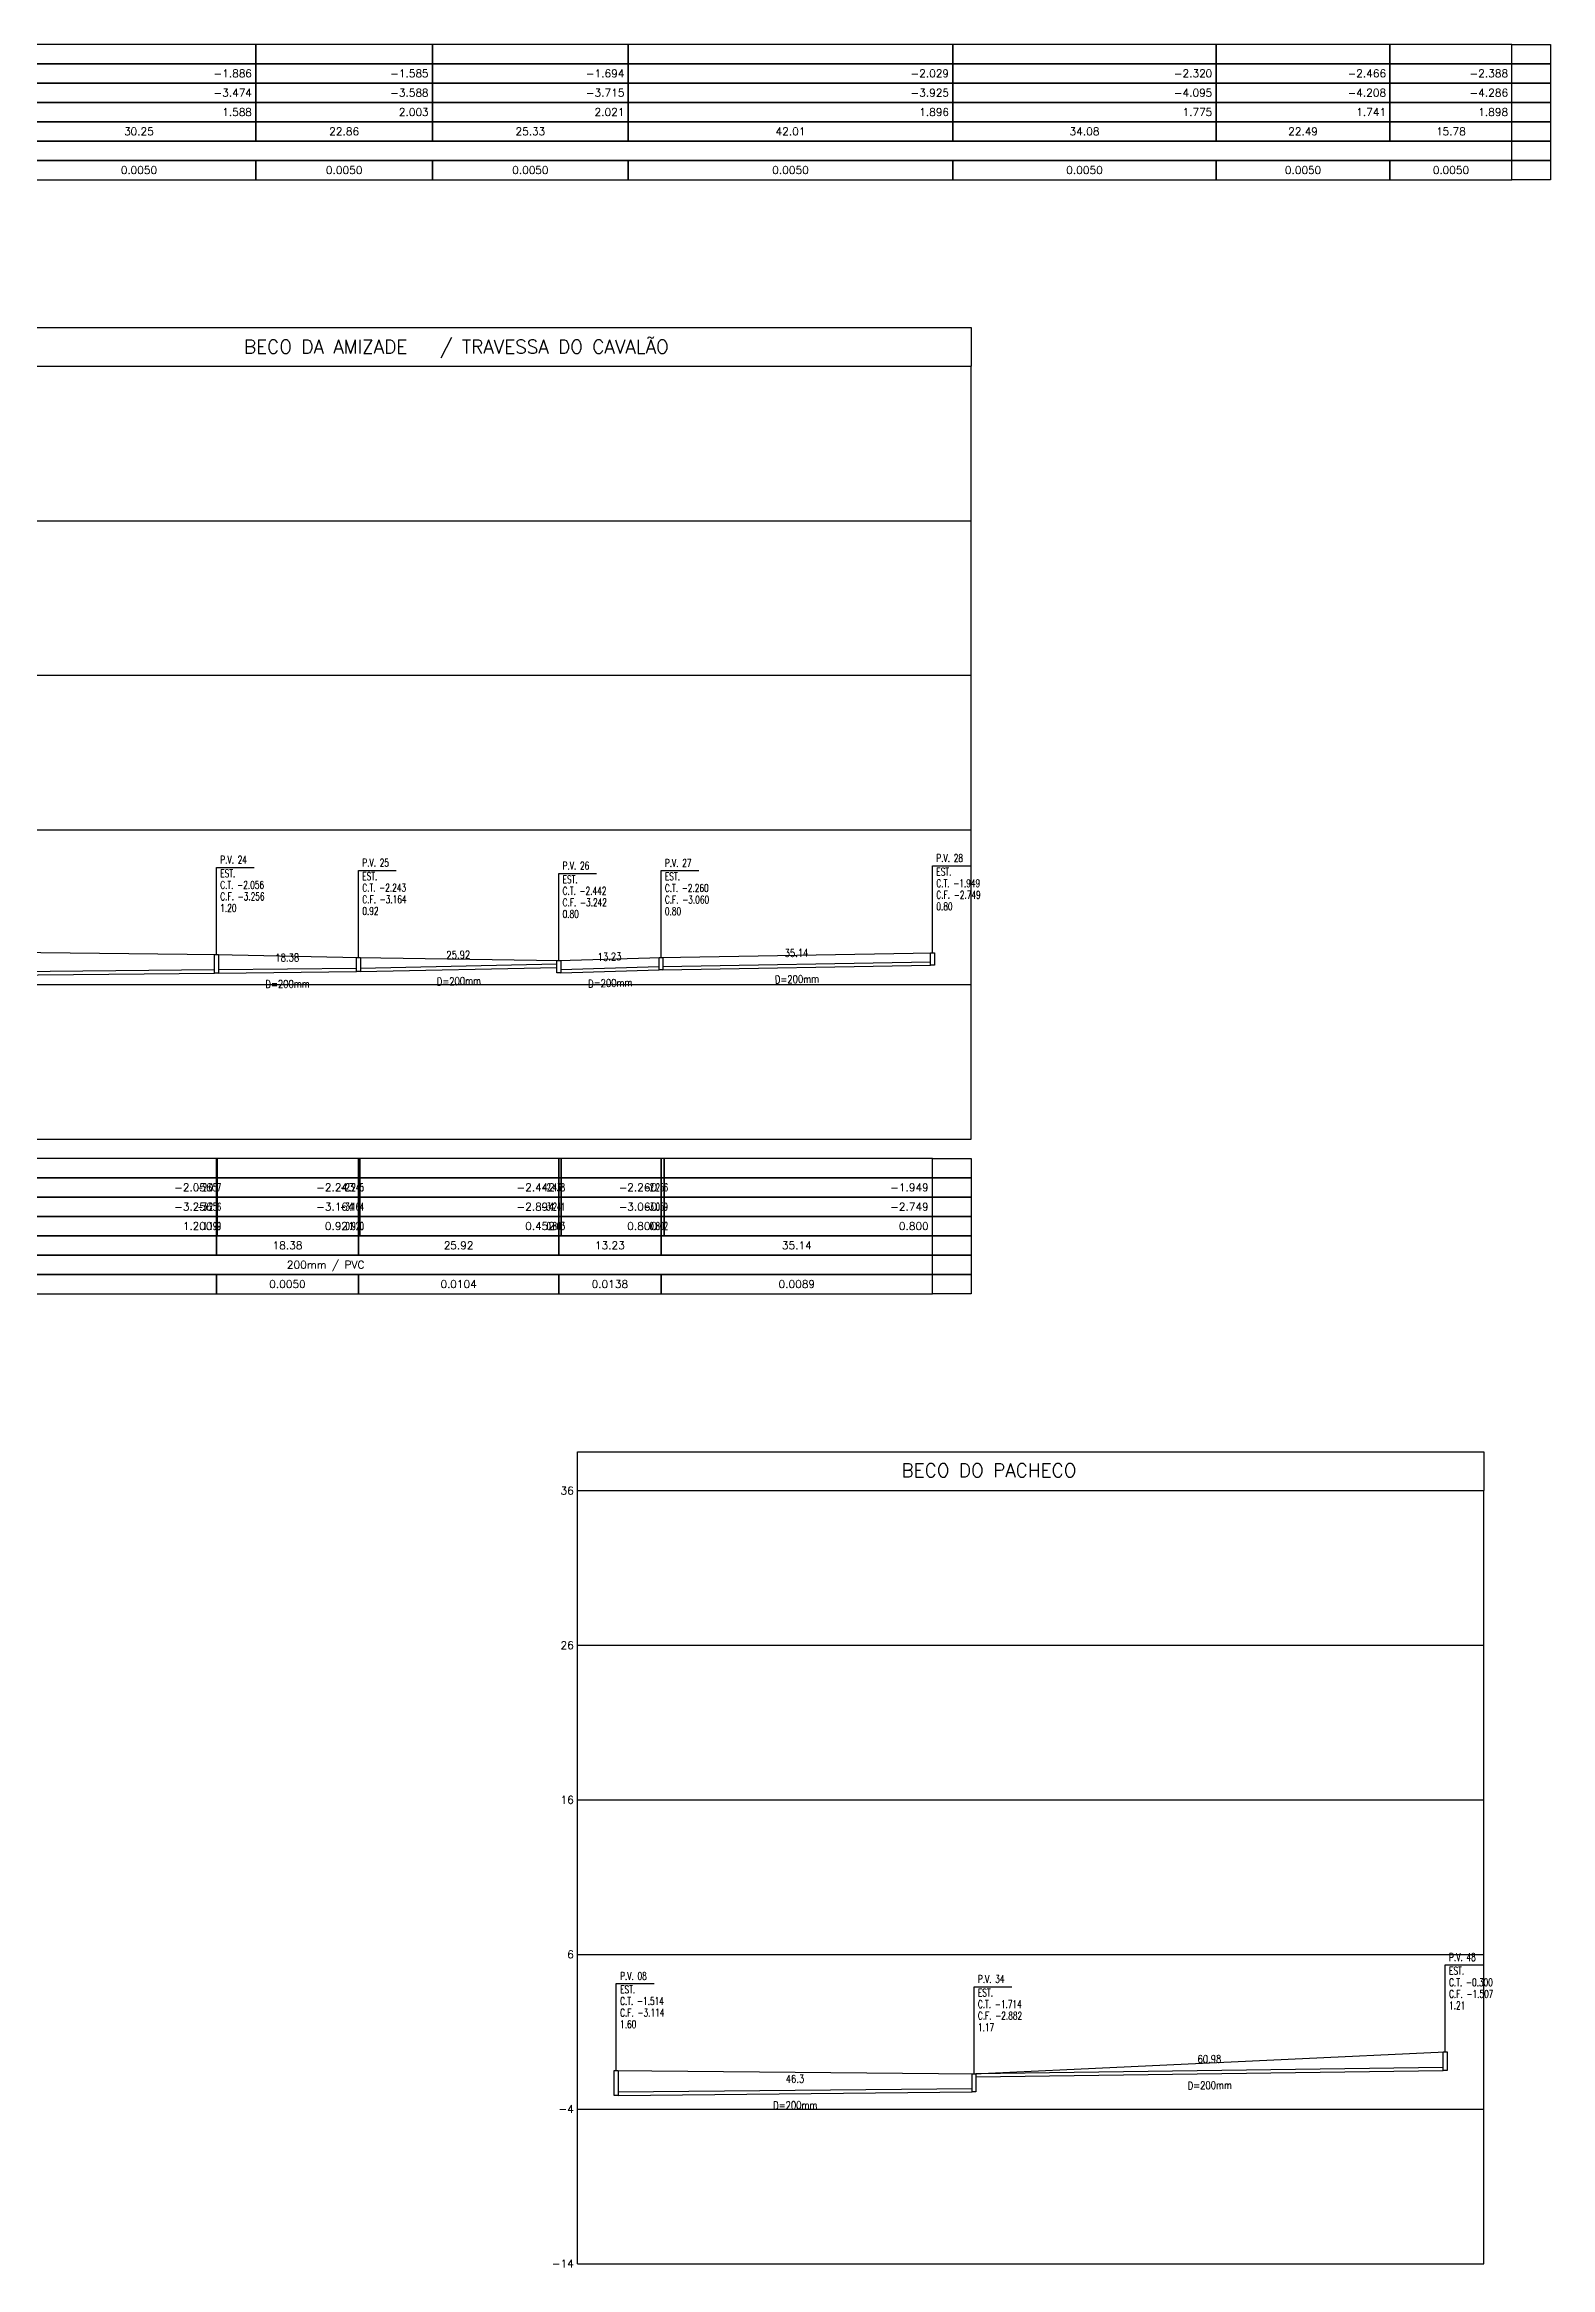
# Model space of a CAD drawing. Extents: x -44 to 14114764, y -20 to 289527804.
# Drawn here: x 359383.4 to 359578.4, y 7353735.8 to 7354023.4 of the extents above; entities that cross this region are included whole.
import ezdxf
from ezdxf.enums import TextEntityAlignment as Align

# ---------------------------------------------------------------- set-up
doc = ezdxf.new("R2010")
doc.units = 0
for name, color, linetype in [('PS_IND_COMPRIMENTO', 7, 'Continuous'), ('PS_IND_DIAMETRO', 7, 'Continuous'), ('PS_PERFIL_CAIXAS', 7, 'Continuous'), ('PS_PERFIL_COTA_LIN', 7, 'Continuous'), ('PS_PERFIL_COTA_TXT', 5, 'Continuous'), ('PS_PERFIL_GRADE', 8, 'Continuous'), ('PS_PERFIL_TERRENO', 3, 'Continuous'), ('PS_PERFIL_TITULOS', 5, 'Continuous'), ('PS_PERFIL_TUBO', 7, 'Continuous'), ('PS_PONTOS_IDENTIFICACAO_LIN', 7, 'Continuous'), ('PS_PONTOS_IDENTIFICACAO_TXT', 7, 'Continuous')]:
    doc.layers.add(name, color=color, linetype=linetype)
doc.styles.add('ROMANS', font='ROMANS.shx', dxfattribs={"height": 2})

# ---------------------------------------------------------------- blocks, each defined once
blk = doc.blocks.new('*U7')
at = {"layer": 'PS_PERFIL_GRADE', "linetype": 'Continuous'}
for p, q in [((0, 0), (0, 100)), ((0, 100), (167.08, 100)), ((167.08, 0), (167.08, 100)), ((0, 80), (167.08, 80)), ((0, 60), (167.08, 60)), ((0, 40), (167.08, 40)), ((0, 20), (167.08, 20)), ((0, 0), (167.08, 0))]:
    blk.add_line(p, q, dxfattribs=at)
blk.add_lwpolyline([(0, 100), (0, 105), (167.08, 105), (167.08, 100)], dxfattribs=at)
at = {"layer": 'PS_PERFIL_GRADE', "style": 'ROMANS'}
for s, p in [('36', (-0.5, 100)), ('26', (-0.5, 80)), ('16', (-0.5, 60)), ('6', (-0.5, 40)), ('-4', (-0.5, 20)), ('-14', (-0.5, 0))]:
    blk.add_text(s, height=1, dxfattribs=at).set_placement(p, align=Align.MIDDLE_RIGHT)
blk = doc.blocks.new('*U11')
at = {"layer": 'PS_PERFIL_GRADE', "linetype": 'Continuous'}
for p, q in [((0, 0), (0, 100)), ((0, 100), (117.28, 100)), ((117.28, 0), (117.28, 100)), ((0, 80), (117.28, 80)), ((0, 60), (117.28, 60)), ((0, 40), (117.28, 40)), ((0, 20), (117.28, 20)), ((0, 0), (117.28, 0))]:
    blk.add_line(p, q, dxfattribs=at)
blk.add_lwpolyline([(0, 100), (0, 105), (117.28, 105), (117.28, 100)], dxfattribs=at)
at = {"layer": 'PS_PERFIL_GRADE', "style": 'ROMANS'}
for s, p in [('36', (-0.5, 100)), ('26', (-0.5, 80)), ('16', (-0.5, 60)), ('6', (-0.5, 40)), ('-4', (-0.5, 20)), ('-14', (-0.5, 0))]:
    blk.add_text(s, height=1, dxfattribs=at).set_placement(p, align=Align.MIDDLE_RIGHT)

msp = doc.modelspace()

# ---------------------------------------------------------------- linework, layer by layer
at = {"layer": 'PS_PERFIL_CAIXAS', "linetype": 'Continuous'}
for points in [[(359498.118, 7353905.887), (359498.618, 7353905.887), (359498.618, 7353904.287), (359498.118, 7353904.287)], [(359405.446, 7353905.673), (359405.946, 7353905.673), (359405.946, 7353903.273), (359405.446, 7353903.273)], [(359423.827, 7353905.299), (359424.327, 7353905.299), (359424.327, 7353903.457), (359423.827, 7353903.457)], [(359449.752, 7353904.901), (359450.252, 7353904.901), (359450.252, 7353903.301), (359449.752, 7353903.301)], [(359462.983, 7353905.265), (359463.483, 7353905.265), (359463.483, 7353903.665), (359462.983, 7353903.665)], [(359564.469, 7353763.722), (359564.969, 7353763.722), (359564.969, 7353761.308), (359564.469, 7353761.308)], [(359457.191, 7353761.294), (359457.691, 7353761.294), (359457.691, 7353758.094), (359457.191, 7353758.094)], [(359503.49, 7353760.894), (359503.99, 7353760.894), (359503.99, 7353758.557), (359503.49, 7353758.557)]]:
    msp.add_lwpolyline(points, close=True, dxfattribs=at)
at = {"layer": 'PS_PERFIL_COTA_LIN', "linetype": 'Continuous'}
for points in [[(359380.545, 7354023.385), (359380.545, 7354020.885), (359410.797, 7354020.885), (359410.797, 7354023.385)], [(359380.545, 7354020.885), (359380.545, 7354018.385), (359410.797, 7354018.385), (359410.797, 7354020.885)], [(359410.797, 7354023.385), (359410.797, 7354020.885), (359433.66, 7354020.885), (359433.66, 7354023.385)], [(359410.797, 7354020.885), (359410.797, 7354018.385), (359433.66, 7354018.385), (359433.66, 7354020.885)], [(359433.66, 7354023.385), (359433.66, 7354020.885), (359458.994, 7354020.885), (359458.994, 7354023.385)], [(359433.66, 7354020.885), (359433.66, 7354018.385), (359458.994, 7354018.385), (359458.994, 7354020.885)], [(359458.994, 7354023.385), (359458.994, 7354020.885), (359500.999, 7354020.885), (359500.999, 7354023.385)], [(359458.994, 7354020.885), (359458.994, 7354018.385), (359500.999, 7354018.385), (359500.999, 7354020.885)], [(359500.999, 7354023.385), (359500.999, 7354020.885), (359535.077, 7354020.885), (359535.077, 7354023.385)], [(359500.999, 7354020.885), (359500.999, 7354018.385), (359535.077, 7354018.385), (359535.077, 7354020.885)], [(359535.077, 7354023.385), (359535.077, 7354020.885), (359557.569, 7354020.885), (359557.569, 7354023.385)], [(359535.077, 7354020.885), (359535.077, 7354018.385), (359557.569, 7354018.385), (359557.569, 7354020.885)], [(359557.569, 7354023.385), (359557.569, 7354020.885), (359573.353, 7354020.885), (359573.353, 7354023.385)], [(359557.569, 7354020.885), (359557.569, 7354018.385), (359573.353, 7354018.385), (359573.353, 7354020.885)], [(359578.353, 7354023.385), (359578.353, 7354020.885), (359573.353, 7354020.885), (359573.353, 7354023.385)], [(359578.353, 7354020.885), (359578.353, 7354018.385), (359573.353, 7354018.385), (359573.353, 7354020.885)], [(359380.545, 7354018.385), (359380.545, 7354015.885), (359410.797, 7354015.885), (359410.797, 7354018.385)], [(359410.797, 7354018.385), (359410.797, 7354015.885), (359433.66, 7354015.885), (359433.66, 7354018.385)], [(359433.66, 7354018.385), (359433.66, 7354015.885), (359458.994, 7354015.885), (359458.994, 7354018.385)], [(359458.994, 7354018.385), (359458.994, 7354015.885), (359500.999, 7354015.885), (359500.999, 7354018.385)], [(359500.999, 7354018.385), (359500.999, 7354015.885), (359535.077, 7354015.885), (359535.077, 7354018.385)], [(359535.077, 7354018.385), (359535.077, 7354015.885), (359557.569, 7354015.885), (359557.569, 7354018.385)], [(359557.569, 7354018.385), (359557.569, 7354015.885), (359573.353, 7354015.885), (359573.353, 7354018.385)], [(359578.353, 7354018.385), (359578.353, 7354015.885), (359573.353, 7354015.885), (359573.353, 7354018.385)], [(359380.545, 7354015.885), (359380.545, 7354013.385), (359410.797, 7354013.385), (359410.797, 7354015.885)], [(359410.797, 7354015.885), (359410.797, 7354013.385), (359433.66, 7354013.385), (359433.66, 7354015.885)], [(359433.66, 7354015.885), (359433.66, 7354013.385), (359458.994, 7354013.385), (359458.994, 7354015.885)], [(359458.994, 7354015.885), (359458.994, 7354013.385), (359500.999, 7354013.385), (359500.999, 7354015.885)], [(359500.999, 7354015.885), (359500.999, 7354013.385), (359535.077, 7354013.385), (359535.077, 7354015.885)], [(359535.077, 7354015.885), (359535.077, 7354013.385), (359557.569, 7354013.385), (359557.569, 7354015.885)], [(359557.569, 7354015.885), (359557.569, 7354013.385), (359573.353, 7354013.385), (359573.353, 7354015.885)], [(359578.353, 7354015.885), (359578.353, 7354013.385), (359573.353, 7354013.385), (359573.353, 7354015.885)], [(359380.545, 7354013.385), (359380.545, 7354010.885), (359410.797, 7354010.885), (359410.797, 7354013.385)], [(359410.797, 7354013.385), (359410.797, 7354010.885), (359433.66, 7354010.885), (359433.66, 7354013.385)], [(359433.66, 7354013.385), (359433.66, 7354010.885), (359458.994, 7354010.885), (359458.994, 7354013.385)], [(359458.994, 7354013.385), (359458.994, 7354010.885), (359500.999, 7354010.885), (359500.999, 7354013.385)], [(359500.999, 7354013.385), (359500.999, 7354010.885), (359535.077, 7354010.885), (359535.077, 7354013.385)], [(359535.077, 7354013.385), (359535.077, 7354010.885), (359557.569, 7354010.885), (359557.569, 7354013.385)], [(359557.569, 7354013.385), (359557.569, 7354010.885), (359573.353, 7354010.885), (359573.353, 7354013.385)], [(359578.353, 7354013.385), (359578.353, 7354010.885), (359573.353, 7354010.885), (359573.353, 7354013.385)], [(359088.682, 7354010.885), (359088.682, 7354008.385), (359573.353, 7354008.385), (359573.353, 7354010.885)], [(359578.353, 7354010.885), (359578.353, 7354008.385), (359573.353, 7354008.385), (359573.353, 7354010.885)], [(359380.545, 7354008.385), (359380.545, 7354005.885), (359410.797, 7354005.885), (359410.797, 7354008.385)], [(359410.797, 7354008.385), (359410.797, 7354005.885), (359433.66, 7354005.885), (359433.66, 7354008.385)], [(359433.66, 7354008.385), (359433.66, 7354005.885), (359458.994, 7354005.885), (359458.994, 7354008.385)], [(359458.994, 7354008.385), (359458.994, 7354005.885), (359500.999, 7354005.885), (359500.999, 7354008.385)], [(359500.999, 7354008.385), (359500.999, 7354005.885), (359535.077, 7354005.885), (359535.077, 7354008.385)], [(359535.077, 7354008.385), (359535.077, 7354005.885), (359557.569, 7354005.885), (359557.569, 7354008.385)], [(359557.569, 7354008.385), (359557.569, 7354005.885), (359573.353, 7354005.885), (359573.353, 7354008.385)], [(359578.353, 7354008.385), (359578.353, 7354005.885), (359573.353, 7354005.885), (359573.353, 7354008.385)], [(359341.293, 7353879.285), (359341.293, 7353876.785), (359405.696, 7353876.785), (359405.696, 7353879.285)], [(359405.696, 7353879.285), (359405.696, 7353876.785), (359405.796, 7353876.785), (359405.796, 7353879.285)], [(359405.796, 7353879.285), (359405.796, 7353876.785), (359424.077, 7353876.785), (359424.077, 7353879.285)], [(359424.077, 7353879.285), (359424.077, 7353876.785), (359424.277, 7353876.785), (359424.277, 7353879.285)], [(359424.277, 7353879.285), (359424.277, 7353876.785), (359450.002, 7353876.785), (359450.002, 7353879.285)], [(359450.002, 7353879.285), (359450.002, 7353876.785), (359450.302, 7353876.785), (359450.302, 7353879.285)], [(359450.302, 7353879.285), (359450.302, 7353876.785), (359463.233, 7353876.785), (359463.233, 7353879.285)], [(359463.233, 7353879.285), (359463.233, 7353876.785), (359463.633, 7353876.785), (359463.633, 7353879.285)], [(359463.633, 7353879.285), (359463.633, 7353876.785), (359498.368, 7353876.785), (359498.368, 7353879.285)], [(359503.368, 7353879.285), (359503.368, 7353876.785), (359498.368, 7353876.785), (359498.368, 7353879.285)], [(359341.293, 7353876.785), (359341.293, 7353874.285), (359405.696, 7353874.285), (359405.696, 7353876.785)], [(359341.293, 7353874.285), (359341.293, 7353871.785), (359405.696, 7353871.785), (359405.696, 7353874.285)], [(359405.696, 7353876.785), (359405.696, 7353874.285), (359405.796, 7353874.285), (359405.796, 7353876.785)], [(359405.696, 7353874.285), (359405.696, 7353871.785), (359405.796, 7353871.785), (359405.796, 7353874.285)], [(359405.796, 7353876.785), (359405.796, 7353874.285), (359424.077, 7353874.285), (359424.077, 7353876.785)], [(359405.796, 7353874.285), (359405.796, 7353871.785), (359424.077, 7353871.785), (359424.077, 7353874.285)], [(359424.077, 7353876.785), (359424.077, 7353874.285), (359424.277, 7353874.285), (359424.277, 7353876.785)], [(359424.077, 7353874.285), (359424.077, 7353871.785), (359424.277, 7353871.785), (359424.277, 7353874.285)], [(359424.277, 7353876.785), (359424.277, 7353874.285), (359450.002, 7353874.285), (359450.002, 7353876.785)], [(359424.277, 7353874.285), (359424.277, 7353871.785), (359450.002, 7353871.785), (359450.002, 7353874.285)], [(359450.002, 7353876.785), (359450.002, 7353874.285), (359450.302, 7353874.285), (359450.302, 7353876.785)], [(359450.002, 7353874.285), (359450.002, 7353871.785), (359450.302, 7353871.785), (359450.302, 7353874.285)], [(359450.302, 7353876.785), (359450.302, 7353874.285), (359463.233, 7353874.285), (359463.233, 7353876.785)], [(359450.302, 7353874.285), (359450.302, 7353871.785), (359463.233, 7353871.785), (359463.233, 7353874.285)], [(359463.233, 7353876.785), (359463.233, 7353874.285), (359463.633, 7353874.285), (359463.633, 7353876.785)], [(359463.233, 7353874.285), (359463.233, 7353871.785), (359463.633, 7353871.785), (359463.633, 7353874.285)], [(359463.633, 7353876.785), (359463.633, 7353874.285), (359498.368, 7353874.285), (359498.368, 7353876.785)], [(359463.633, 7353874.285), (359463.633, 7353871.785), (359498.368, 7353871.785), (359498.368, 7353874.285)], [(359503.368, 7353876.785), (359503.368, 7353874.285), (359498.368, 7353874.285), (359498.368, 7353876.785)], [(359503.368, 7353874.285), (359503.368, 7353871.785), (359498.368, 7353871.785), (359498.368, 7353874.285)], [(359341.293, 7353871.785), (359341.293, 7353869.285), (359405.696, 7353869.285), (359405.696, 7353871.785)], [(359405.696, 7353871.785), (359405.696, 7353869.285), (359405.796, 7353869.285), (359405.796, 7353871.785)], [(359405.796, 7353871.785), (359405.796, 7353869.285), (359424.077, 7353869.285), (359424.077, 7353871.785)], [(359424.077, 7353871.785), (359424.077, 7353869.285), (359424.277, 7353869.285), (359424.277, 7353871.785)], [(359424.277, 7353871.785), (359424.277, 7353869.285), (359450.002, 7353869.285), (359450.002, 7353871.785)], [(359450.002, 7353871.785), (359450.002, 7353869.285), (359450.302, 7353869.285), (359450.302, 7353871.785)], [(359450.302, 7353871.785), (359450.302, 7353869.285), (359463.233, 7353869.285), (359463.233, 7353871.785)], [(359463.233, 7353871.785), (359463.233, 7353869.285), (359463.633, 7353869.285), (359463.633, 7353871.785)], [(359463.633, 7353871.785), (359463.633, 7353869.285), (359498.368, 7353869.285), (359498.368, 7353871.785)], [(359503.368, 7353871.785), (359503.368, 7353869.285), (359498.368, 7353869.285), (359498.368, 7353871.785)], [(359341.293, 7353869.285), (359341.293, 7353866.785), (359405.696, 7353866.785), (359405.696, 7353869.285)], [(359405.696, 7353869.285), (359405.696, 7353866.785), (359424.077, 7353866.785), (359424.077, 7353869.285)], [(359424.077, 7353869.285), (359424.077, 7353866.785), (359450.002, 7353866.785), (359450.002, 7353869.285)], [(359450.002, 7353869.285), (359450.002, 7353866.785), (359463.233, 7353866.785), (359463.233, 7353869.285)], [(359463.233, 7353869.285), (359463.233, 7353866.785), (359498.368, 7353866.785), (359498.368, 7353869.285)], [(359503.368, 7353869.285), (359503.368, 7353866.785), (359498.368, 7353866.785), (359498.368, 7353869.285)], [(359341.293, 7353866.785), (359341.293, 7353864.285), (359498.368, 7353864.285), (359498.368, 7353866.785)], [(359503.368, 7353866.785), (359503.368, 7353864.285), (359498.368, 7353864.285), (359498.368, 7353866.785)], [(359341.293, 7353864.285), (359341.293, 7353861.785), (359405.696, 7353861.785), (359405.696, 7353864.285)], [(359405.696, 7353864.285), (359405.696, 7353861.785), (359424.077, 7353861.785), (359424.077, 7353864.285)], [(359424.077, 7353864.285), (359424.077, 7353861.785), (359450.002, 7353861.785), (359450.002, 7353864.285)], [(359450.002, 7353864.285), (359450.002, 7353861.785), (359463.233, 7353861.785), (359463.233, 7353864.285)], [(359463.233, 7353864.285), (359463.233, 7353861.785), (359498.368, 7353861.785), (359498.368, 7353864.285)], [(359503.368, 7353864.285), (359503.368, 7353861.785), (359498.368, 7353861.785), (359498.368, 7353864.285)]]:
    msp.add_lwpolyline(points, close=True, dxfattribs=at)
for points in [[(359380.545, 7354010.885), (359410.797, 7354010.885)], [(359410.797, 7354010.885), (359433.66, 7354010.885)], [(359433.66, 7354010.885), (359458.994, 7354010.885)], [(359458.994, 7354010.885), (359500.999, 7354010.885)], [(359500.999, 7354010.885), (359535.077, 7354010.885)], [(359535.077, 7354010.885), (359557.569, 7354010.885)], [(359380.545, 7354008.385), (359410.797, 7354008.385)], [(359410.797, 7354008.385), (359433.66, 7354008.385)], [(359433.66, 7354008.385), (359458.994, 7354008.385)], [(359458.994, 7354008.385), (359500.999, 7354008.385)], [(359500.999, 7354008.385), (359535.077, 7354008.385)], [(359535.077, 7354008.385), (359557.569, 7354008.385)], [(359341.293, 7353869.285), (359405.696, 7353869.285)], [(359405.796, 7353869.285), (359424.077, 7353869.285)], [(359424.277, 7353869.285), (359450.002, 7353869.285)], [(359450.302, 7353869.285), (359463.233, 7353869.285)], [(359463.633, 7353869.285), (359498.368, 7353869.285)], [(359341.293, 7353866.785), (359405.696, 7353866.785)], [(359341.293, 7353866.785), (359405.696, 7353866.785)], [(359405.696, 7353866.785), (359405.796, 7353866.785)], [(359405.796, 7353866.785), (359424.077, 7353866.785)], [(359405.796, 7353866.785), (359424.077, 7353866.785)], [(359424.077, 7353866.785), (359424.277, 7353866.785)], [(359424.277, 7353866.785), (359450.002, 7353866.785)], [(359424.277, 7353866.785), (359450.002, 7353866.785)], [(359450.002, 7353866.785), (359450.302, 7353866.785)], [(359450.302, 7353866.785), (359463.233, 7353866.785)], [(359450.302, 7353866.785), (359463.233, 7353866.785)], [(359463.633, 7353866.785), (359498.368, 7353866.785)], [(359463.633, 7353866.785), (359498.368, 7353866.785)], [(359341.293, 7353864.285), (359405.696, 7353864.285)], [(359341.293, 7353864.285), (359405.696, 7353864.285)], [(359405.696, 7353864.285), (359405.796, 7353864.285)], [(359405.796, 7353864.285), (359424.077, 7353864.285)], [(359405.796, 7353864.285), (359424.077, 7353864.285)], [(359424.077, 7353864.285), (359424.277, 7353864.285)], [(359424.277, 7353864.285), (359450.002, 7353864.285)], [(359424.277, 7353864.285), (359450.002, 7353864.285)], [(359450.002, 7353864.285), (359450.302, 7353864.285)], [(359450.302, 7353864.285), (359463.233, 7353864.285)], [(359450.302, 7353864.285), (359463.233, 7353864.285)], [(359463.633, 7353864.285), (359498.368, 7353864.285)], [(359463.633, 7353864.285), (359498.368, 7353864.285)], [(359341.293, 7353861.785), (359405.696, 7353861.785)], [(359405.796, 7353861.785), (359424.077, 7353861.785)], [(359424.277, 7353861.785), (359450.002, 7353861.785)], [(359450.302, 7353861.785), (359463.233, 7353861.785)], [(359463.633, 7353861.785), (359498.368, 7353861.785)]]:
    msp.add_lwpolyline(points, dxfattribs=at)
at = {"layer": 'PS_PERFIL_TERRENO', "linetype": 'Continuous'}
for points in [[(359341.293, 7353906.397), (359405.696, 7353905.673), (359424.077, 7353905.299), (359450.002, 7353904.901), (359463.233, 7353905.265), (359498.368, 7353905.887)], [(359457.441, 7353761.294), (359503.74, 7353760.894), (359564.719, 7353763.722)]]:
    msp.add_lwpolyline(points, dxfattribs=at)
at = {"layer": 'PS_PERFIL_TUBO', "color": 1, "linetype": 'Continuous'}
for points in [[(359341.543, 7353902.629), (359405.446, 7353903.273), (359405.446, 7353903.673), (359341.543, 7353903.029)], [(359405.946, 7353903.273), (359423.827, 7353903.457), (359423.827, 7353903.857), (359405.946, 7353903.673)], [(359424.327, 7353903.457), (359449.752, 7353903.997), (359449.752, 7353904.397), (359424.327, 7353903.857)], [(359450.252, 7353903.301), (359462.983, 7353903.665), (359462.983, 7353904.065), (359450.252, 7353903.701)], [(359463.483, 7353903.665), (359498.118, 7353904.287), (359498.118, 7353904.687), (359463.483, 7353904.065)], [(359503.99, 7353760.484), (359564.469, 7353761.308), (359564.469, 7353761.708), (359503.99, 7353760.884)], [(359457.691, 7353758.094), (359503.49, 7353758.557), (359503.49, 7353758.957), (359457.691, 7353758.494)]]:
    msp.add_lwpolyline(points, close=True, dxfattribs=at)
at = {"layer": 'PS_PONTOS_IDENTIFICACAO_LIN', "linetype": 'Continuous'}
for points in [[(359405.696, 7353905.673), (359405.696, 7353916.923), (359410.596, 7353916.923)], [(359424.077, 7353905.299), (359424.077, 7353916.549), (359428.977, 7353916.549)], [(359450.002, 7353904.901), (359450.002, 7353916.151), (359454.902, 7353916.151)], [(359463.233, 7353905.265), (359463.233, 7353916.515), (359468.133, 7353916.515)], [(359498.368, 7353905.887), (359498.368, 7353917.137), (359503.268, 7353917.137)], [(359564.719, 7353763.722), (359564.719, 7353774.972), (359569.619, 7353774.972)], [(359457.441, 7353761.294), (359457.441, 7353772.544), (359462.341, 7353772.544)], [(359503.74, 7353760.894), (359503.74, 7353772.144), (359508.64, 7353772.144)]]:
    msp.add_lwpolyline(points, dxfattribs=at)

# ---------------------------------------------------------------- block references
at = {"layer": 'PS_PERFIL_GRADE'}
for name, p in [('*U7', (359336.293, 7353881.785)), ('*U11', (359452.441, 7353736.322))]:
    msp.add_blockref(name, p, dxfattribs=at)

# ---------------------------------------------------------------- texts
at = {"layer": 'PS_IND_COMPRIMENTO', "style": 'ROMANS', "width": 0.8}
for s, rotation, p in [('25.92', 1.21717, (359437.003, 7353905.627)), ('13.23', 1.6377, (359456.569, 7353905.383)), ('35.14', 1.02885, (359480.77, 7353905.876)), ('18.38', 0.58893, (359414.869, 7353905.265)), ('60.98', 0.78077, (359534.206, 7353762.796)), ('46.3', 0.57921, (359480.573, 7353760.226))]:
    msp.add_text(s, height=1, rotation=rotation, dxfattribs=at).set_placement(p, align=Align.MIDDLE_CENTER)
at = {"layer": 'PS_IND_DIAMETRO', "style": 'ROMANS', "width": 0.8}
for rotation, p in [(1.02885, (359480.831, 7353902.477)), (0.58893, (359414.904, 7353901.865)), (1.21717, (359437.076, 7353902.228)), (1.6377, (359456.666, 7353901.984)), (0.78077, (359534.253, 7353759.397)), (0.57921, (359480.608, 7353756.826))]:
    msp.add_text('D=200mm', height=1, rotation=rotation, dxfattribs=at).set_placement(p, align=Align.MIDDLE_CENTER)
at = {"layer": 'PS_PERFIL_COTA_TXT', "style": 'ROMANS'}
for s, p in [('-1.886', (359410.297, 7354019.635)), ('-1.585', (359433.16, 7354019.635)), ('-1.694', (359458.494, 7354019.635)), ('-2.029', (359500.499, 7354019.635)), ('-2.320', (359534.577, 7354019.635)), ('-2.466', (359557.069, 7354019.635)), ('-2.388', (359572.853, 7354019.635)), ('-3.474', (359410.297, 7354017.135)), ('1.588', (359410.297, 7354014.635)), ('-3.588', (359433.16, 7354017.135)), ('2.003', (359433.16, 7354014.635)), ('-3.715', (359458.494, 7354017.135)), ('2.021', (359458.494, 7354014.635)), ('-3.925', (359500.499, 7354017.135)), ('1.896', (359500.499, 7354014.635)), ('-4.095', (359534.577, 7354017.135)), ('1.775', (359534.577, 7354014.635)), ('-4.208', (359557.069, 7354017.135)), ('1.741', (359557.069, 7354014.635)), ('-4.286', (359572.853, 7354017.135)), ('1.898', (359572.853, 7354014.635)), ('-2.056', (359405.196, 7353875.535)), ('-2.243', (359423.577, 7353875.535)), ('-2.442', (359449.502, 7353875.535)), ('-2.260', (359462.733, 7353875.535)), ('-1.949', (359497.868, 7353875.535)), ('-3.256', (359405.196, 7353873.035)), ('-3.164', (359423.577, 7353873.035)), ('-2.894', (359449.502, 7353873.035)), ('-3.060', (359462.733, 7353873.035)), ('-2.749', (359497.868, 7353873.035)), ('1.200', (359405.196, 7353870.535)), ('0.921', (359423.577, 7353870.535)), ('0.452', (359449.502, 7353870.535)), ('0.800', (359462.733, 7353870.535)), ('0.800', (359497.868, 7353870.535))]:
    msp.add_text(s, height=1, dxfattribs=at).set_placement(p, align=Align.MIDDLE_RIGHT)
for s, p in [('30.25', (359395.671, 7354012.135)), ('22.86', (359422.228, 7354012.135)), ('25.33', (359446.327, 7354012.135)), ('42.01', (359479.996, 7354012.135)), ('34.08', (359518.038, 7354012.135)), ('22.49', (359546.323, 7354012.135)), ('15.78', (359565.461, 7354012.135)), ('0.0050', (359395.671, 7354007.135)), ('0.0050', (359422.228, 7354007.135)), ('0.0050', (359446.327, 7354007.135)), ('0.0050', (359479.996, 7354007.135)), ('0.0050', (359518.038, 7354007.135)), ('0.0050', (359546.323, 7354007.135)), ('0.0050', (359565.461, 7354007.135)), ('18.38', (359414.887, 7353868.035)), ('25.92', (359437.04, 7353868.035)), ('13.23', (359456.618, 7353868.035)), ('35.14', (359480.801, 7353868.035)), ('200mm / PVC', (359419.831, 7353865.535)), ('0.0050', (359414.887, 7353863.035)), ('0.0104', (359437.04, 7353863.035)), ('0.0138', (359456.618, 7353863.035)), ('0.0089', (359480.801, 7353863.035))]:
    msp.add_text(s, height=1, dxfattribs=at).set_placement(p, align=Align.MIDDLE_CENTER)
at = {"layer": 'PS_PERFIL_COTA_TXT', "style": 'ROMANS', "width": 0.5}
for s, p in [('-2.057', (359406.296, 7353875.535)), ('-2.245', (359424.777, 7353875.535)), ('-2.438', (359450.802, 7353875.535)), ('-2.256', (359464.133, 7353875.535)), ('-3.256', (359406.296, 7353873.035)), ('-3.164', (359424.777, 7353873.035)), ('-3.241', (359450.802, 7353873.035)), ('-3.059', (359464.133, 7353873.035)), ('1.199', (359406.296, 7353870.535)), ('0.920', (359424.777, 7353870.535)), ('0.803', (359450.802, 7353870.535)), ('0.802', (359464.133, 7353870.535))]:
    msp.add_text(s, height=1, dxfattribs=at).set_placement(p, align=Align.MIDDLE_RIGHT)
at = {"layer": 'PS_PERFIL_TITULOS', "style": 'ROMANS'}
for s, p in [('BECO DA AMIZADE', (359419.831, 7353984.285)), ('/ TRAVESSA DO CAVALÃO', (359449.422, 7353984.285)), ('BECO DO PACHECO', (359505.676, 7353838.943))]:
    msp.add_text(s, height=1.75, dxfattribs=at).set_placement(p, align=Align.MIDDLE_CENTER)
at = {"layer": 'PS_PONTOS_IDENTIFICACAO_TXT', "style": 'ROMANS', "width": 0.7}
for s, p in [('P.V. 24', (359406.196, 7353917.423)), ('P.V. 25', (359424.577, 7353917.049)), ('P.V. 26', (359450.502, 7353916.651)), ('P.V. 27', (359463.733, 7353917.015)), ('P.V. 28', (359498.868, 7353917.637)), ('C.T. -2.056', (359406.196, 7353914.173)), ('EST. ', (359406.196, 7353915.673)), ('C.T. -2.243', (359424.577, 7353913.799)), ('EST. ', (359424.577, 7353915.299)), ('EST. ', (359450.502, 7353914.901)), ('C.T. -2.260', (359463.733, 7353913.765)), ('EST. ', (359463.733, 7353915.265)), ('C.T. -1.949', (359498.868, 7353914.387)), ('EST. ', (359498.868, 7353915.887)), ('C.F. -3.256', (359406.196, 7353912.673)), ('1.20', (359406.196, 7353911.173)), ('C.F. -3.164', (359424.577, 7353912.299)), ('0.92', (359424.577, 7353910.799)), ('C.T. -2.442', (359450.502, 7353913.401)), ('C.F. -3.242', (359450.502, 7353911.901)), ('C.F. -3.060', (359463.733, 7353912.265)), ('0.80', (359463.733, 7353910.765)), ('C.F. -2.749', (359498.868, 7353912.887)), ('0.80', (359498.868, 7353911.387)), ('0.80', (359450.502, 7353910.401)), ('P.V. 48', (359565.219, 7353775.472)), ('P.V. 08', (359457.941, 7353773.044)), ('P.V. 34', (359504.24, 7353772.644)), ('EST. ', (359565.219, 7353773.722)), ('C.T. -1.514', (359457.941, 7353769.794)), ('EST. ', (359457.941, 7353771.294)), ('EST. ', (359504.24, 7353770.894)), ('C.T. -0.300', (359565.219, 7353772.222)), ('C.F. -1.507', (359565.219, 7353770.722)), ('C.F. -3.114', (359457.941, 7353768.294)), ('1.60', (359457.941, 7353766.794)), ('C.T. -1.714', (359504.24, 7353769.394)), ('C.F. -2.882', (359504.24, 7353767.894)), ('1.21', (359565.219, 7353769.222)), ('1.17', (359504.24, 7353766.394))]:
    msp.add_text(s, height=1, dxfattribs=at).set_placement(p)

doc.saveas('drawing.dxf')
